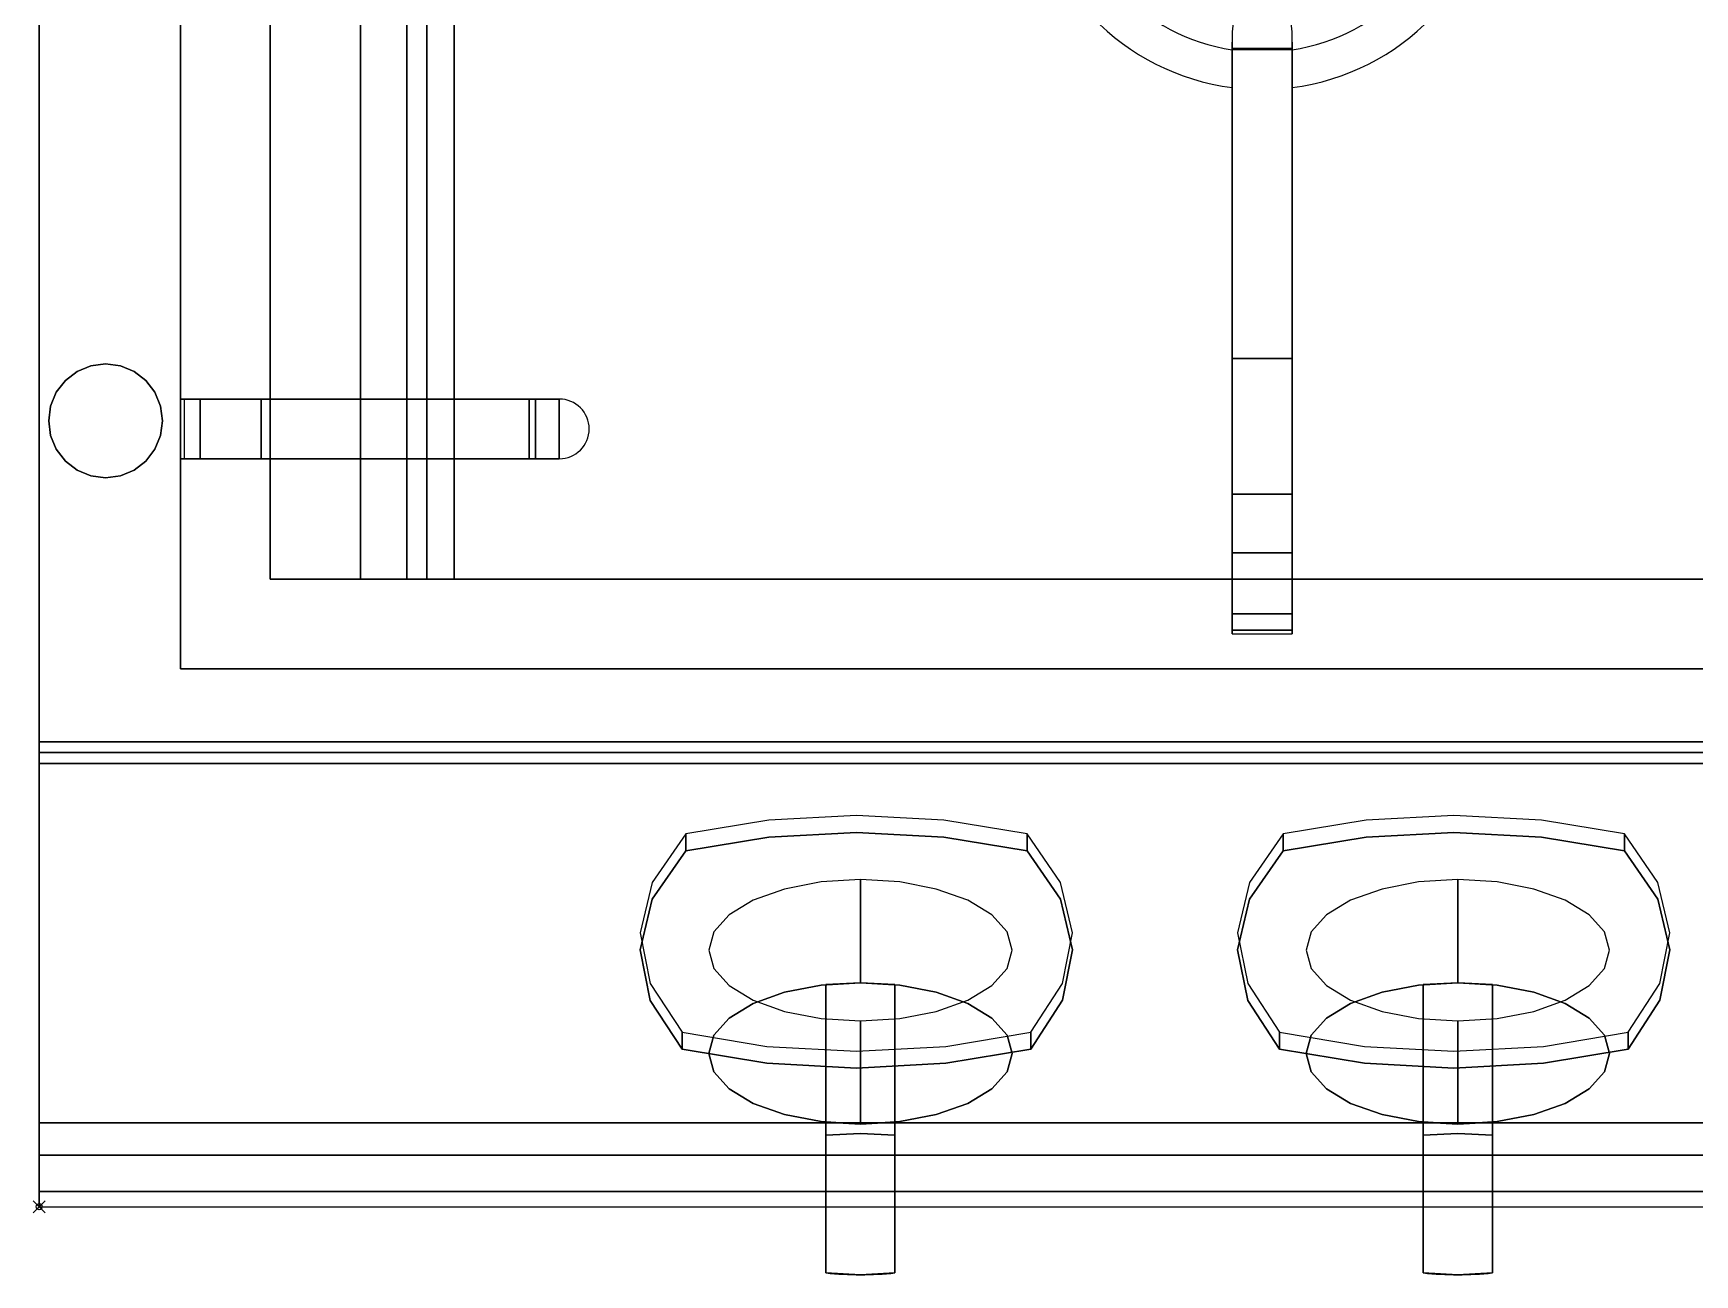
# Model space of a CAD drawing. Header units: millimetres. Extents: x -1 to 1223, y -741 to 23.
# Drawn here: x -1 to 277.1, y -741.4 to -533.6 of the extents above; entities that cross this region are included whole.
import ezdxf

# ---------------------------------------------------------------- set-up
doc = ezdxf.new("R2010")
doc.units = ezdxf.units.MM
doc.header["$PDMODE"] = 35
for name, color, linetype in [('PQ_200_2D', 1, 'Continuous'), ('PQ_200_3D', 1, 'Continuous'), ('PQ_204_2D', 7, 'Continuous'), ('PQ_204_3D', 7, 'Continuous'), ('PQ_BLUE_3D', 5, 'Continuous'), ('PQ_CHROMIUM_3D', 7, 'Continuous'), ('PQ_INS_3D', 3, 'Continuous')]:
    doc.layers.add(name, color=color, linetype=linetype)

msp = doc.modelspace()

# ---------------------------------------------------------------- linework, layer by layer
at = {"layer": 'PQ_200_2D'}
msp.add_lwpolyline([(0, 0), (0, -730), (1200, -730), (1200, 0)], close=True, dxfattribs=at)
at = {"layer": 'PQ_200_3D'}
for points, invisible_edges in [([(0, -653.99, 812.4), (0, -727.47, 885.88), (0, -721.37, 900.61), (0, 0, 900.61)], 10), ([(0, 0, 900.61), (0, 0, 724.42), (0, -103.19, 724.42), (0, -653.99, 812.4)], 12), ([(0, -652.32, 662.24), (0, -653.99, 812.4), (0, -103.19, 724.42), (0, -652.22, 661.47)], 7), ([(0, -103.19, 649.81), (0, -652.22, 649.81), (0, -652.22, 661.47), (0, -103.19, 724.42)], 4), ([(0, -652.22, 661.47), (1200, -652.22, 661.47), (1200, -652.32, 662.24), (0, -652.32, 662.24)], 4), ([(0, -652.59, 662.96), (0, -653.99, 812.4), (0, -652.32, 662.24)], 3), ([(0, -652.32, 662.24), (1200, -652.32, 662.24), (1200, -652.59, 662.96), (0, -652.59, 662.96)], 5), ([(0, -653.04, 663.59), (0, -653.99, 812.4), (0, -652.59, 662.96)], 3), ([(0, -652.59, 662.96), (1200, -652.59, 662.96), (1200, -653.04, 663.59), (0, -653.04, 663.59)], 5), ([(0, -653.62, 664.1), (0, -653.99, 812.4), (0, -653.04, 663.59)], 3), ([(1200, -653.62, 664.1), (0, -653.62, 664.1), (0, -653.04, 663.59), (1200, -653.04, 663.59)], 5), ([(0, -653.62, 664.1), (0, -654.31, 664.45), (0, -653.99, 812.4)], 14), ([(0, -653.62, 664.1), (1200, -653.62, 664.1), (1200, -654.31, 664.45), (0, -654.31, 664.45)], 5), ([(0, -653.99, 812.4), (0, -654.31, 664.45), (0, -655.06, 664.63), (0, -715.96, 694.58)], 5), ([(0, -654.31, 664.45), (1200, -654.31, 664.45), (1200, -655.06, 664.63), (0, -655.06, 664.63)], 5), ([(0, -715.96, 694.58), (0, -655.06, 664.63), (0, -655.84, 664.61), (0, -715.96, 656.16)], 1), ([(0, -655.06, 664.63), (1200, -655.06, 664.63), (1200, -655.84, 664.61), (0, -655.84, 664.61)], 1), ([(0, -723.6, 900.32), (0, -721.37, 900.61), (0, -727.47, 885.88), (0, -728.84, 887.67)], 10), ([(1200, -721.37, 900.61), (0, -721.37, 900.61), (0, -723.6, 900.32), (1200, -723.6, 900.32)], 4), ([(0, -725.69, 899.46), (0, -723.6, 900.32), (0, -728.84, 887.67), (0, -729.71, 889.75)], 10), ([(1200, -723.6, 900.32), (0, -723.6, 900.32), (0, -725.69, 899.46), (1200, -725.69, 899.46)], 5), ([(0, -727.47, 898.08), (0, -725.69, 899.46), (0, -729.71, 889.75), (0, -730, 891.98)], 10), ([(1200, -725.69, 899.46), (0, -725.69, 899.46), (0, -727.47, 898.08), (1200, -727.47, 898.08)], 5), ([(0, -730, 891.98), (0, -729.71, 894.22), (0, -728.84, 896.3), (0, -727.47, 898.08)], 8), ([(1200, -727.47, 898.08), (0, -727.47, 898.08), (0, -728.84, 896.3), (1200, -728.84, 896.3)], 5), ([(1200, -728.84, 887.67), (0, -728.84, 887.67), (0, -727.47, 885.88), (1200, -727.47, 885.88)], 1), ([(1200, -728.84, 896.3), (0, -728.84, 896.3), (0, -729.71, 894.22), (1200, -729.71, 894.22)], 5), ([(1200, -729.71, 889.75), (0, -729.71, 889.75), (0, -728.84, 887.67), (1200, -728.84, 887.67)], 5), ([(1200, -729.71, 894.22), (0, -729.71, 894.22), (0, -730, 891.98), (1200, -730, 891.98)], 5), ([(1200, -730, 891.98), (0, -730, 891.98), (0, -729.71, 889.75), (1200, -729.71, 889.75)], 5)]:
    msp.add_3dface(points, dxfattribs=dict(at, invisible_edges=invisible_edges))
for points in [[(1200, -721.37, 900.61), (1200, 0, 900.61), (0, 0, 900.61), (0, -721.37, 900.61)], [(0, -103.19, 649.81), (1200, -103.19, 649.81), (1200, -652.22, 649.81), (0, -652.22, 649.81)], [(1200, -652.22, 649.81), (1200, -652.22, 661.47), (0, -652.22, 661.47), (0, -652.22, 649.81)], [(0, -653.99, 812.4), (1200, -653.99, 812.4), (1200, -727.47, 885.88), (0, -727.47, 885.88)], [(1200, -715.96, 694.58), (1200, -653.99, 812.4), (0, -653.99, 812.4), (0, -715.96, 694.58)], [(1200, -655.84, 664.61), (1200, -715.96, 656.16), (0, -715.96, 656.16), (0, -655.84, 664.61)], [(0, -715.96, 656.16), (1200, -715.96, 656.16), (1200, -715.96, 694.58), (0, -715.96, 694.58)]]:
    msp.add_3dface(points, dxfattribs=at)
at = {"layer": 'PQ_204_2D'}
for p, q in [((38.64, -507.35), (38.64, -594.85)), ((69.44, -594.85), (69.44, -507.35)), ((69.44, -625), (69.44, -604.85)), ((0, -715.96), (1200, -715.96))]:
    msp.add_line(p, q, dxfattribs=at)
msp.add_lwpolyline([(23.64, -365.64), (23.64, -640), (385.77, -640), (385.77, -365.64)], close=True, dxfattribs=at)
msp.add_lwpolyline([(209.7, -634.12), (209.7, -533.4, 1), (199.7, -533.4), (199.7, -634.12)], format="xyb", close=True, dxfattribs=at)
for points in [[(23.64, -604.85), (87.05, -604.85, 1), (87.05, -594.85), (23.64, -594.85)], [(131.67, -730), (131.67, -741.07, 0.053728), (143.24, -741.07), (143.24, -730)], [(231.67, -730), (231.67, -741.07, 0.053728), (243.24, -741.07), (243.24, -730)]]:
    msp.add_lwpolyline(points, format="xyb", dxfattribs=at)
for points in [[(38.64, -604.85), (38.64, -625), (199.7, -625)], [(209.7, -625), (370.77, -625), (370.77, -604.85)]]:
    msp.add_lwpolyline(points, dxfattribs=at)
for radius, start, end in [(39.38, 185.3598, 262.7046), (33.13, 186.375, 261.3184), (39.38, 277.2954, 354.6402), (33.13, 278.6816, 353.625)]:
    msp.add_arc((204.7, -503.67), radius, start, end, dxfattribs=at)
at = {"layer": 'PQ_204_3D'}
for points, invisible_edges in [([(38.64, -625, 905.64), (38.64, -380.64, 905.64), (23.64, -365.64, 905.64), (23.64, -640, 905.64)], 10), ([(53.79, -380.64, 905.64), (53.79, -625, 905.64), (57.77, -625, 905.03), (57.77, -380.64, 905.03)], 4), ([(61.51, -625, 903.57), (61.51, -380.64, 903.57), (57.77, -380.64, 905.03), (57.77, -625, 905.03)], 4), ([(62.33, -625, 903.26), (62.33, -380.64, 903.26), (61.51, -380.64, 903.57), (61.51, -625, 903.57)], 1), ([(62.33, -380.64, 903.26), (62.33, -625, 903.26), (63.2, -625, 903.15), (63.2, -380.64, 903.15)], 5), ([(64.07, -625, 903.26), (64.07, -380.64, 903.26), (63.2, -380.64, 903.15), (63.2, -625, 903.15)], 5), ([(64.89, -625, 903.57), (64.89, -380.64, 903.57), (64.07, -380.64, 903.26), (64.07, -625, 903.26)], 4), ([(64.89, -380.64, 903.57), (64.89, -625, 903.57), (66.34, -625, 904.14), (66.34, -380.64, 904.14)], 4), ([(66.34, -380.64, 904.14), (66.34, -625, 904.14), (67.88, -625, 904.39), (67.88, -380.64, 904.39)], 5), ([(67.88, -380.64, 904.39), (67.88, -625, 904.39), (69.44, -625, 904.32), (69.44, -380.64, 904.32)], 1), ([(199.7, -535.89, 931.91), (199.7, -536.18, 931.83), (199.7, -535.21, 933.39), (199.7, -535.15, 933.1)], 10), ([(199.7, -535.63, 932.06), (199.7, -535.89, 931.91), (199.7, -535.15, 933.1), (199.7, -535.16, 932.8)], 10), ([(199.7, -535.15, 933.1), (199.7, -535.21, 933.39), (209.7, -535.21, 933.39), (209.7, -535.15, 933.1)], 10), ([(209.7, -535.15, 933.1), (209.7, -535.16, 932.8), (199.7, -535.16, 932.8), (199.7, -535.15, 933.1)], 10), ([(199.7, -535.41, 932.26), (199.7, -535.63, 932.06), (199.7, -535.16, 932.8), (199.7, -535.25, 932.52)], 2), ([(209.7, -535.16, 932.8), (209.7, -535.25, 932.52), (199.7, -535.25, 932.52), (199.7, -535.16, 932.8)], 10), ([(199.7, -535.33, 933.66), (199.7, -535.21, 933.39), (199.7, -536.18, 931.83), (199.7, -535.53, 933.89)], 6), ([(209.7, -535.33, 933.66), (209.7, -535.21, 933.39), (199.7, -535.21, 933.39), (199.7, -535.33, 933.66)], 10), ([(209.7, -535.25, 932.52), (209.7, -535.41, 932.26), (199.7, -535.41, 932.26), (199.7, -535.25, 932.52)], 10), ([(209.7, -535.53, 933.89), (209.7, -535.33, 933.66), (199.7, -535.33, 933.66), (199.7, -535.53, 933.89)], 10), ([(209.7, -535.41, 932.26), (209.7, -535.63, 932.06), (199.7, -535.63, 932.06), (199.7, -535.41, 932.26)], 10), ([(199.7, -536.18, 931.83), (199.7, -536.05, 934.18), (199.7, -535.77, 934.07), (199.7, -535.53, 933.89)], 9), ([(209.7, -535.77, 934.07), (209.7, -535.53, 933.89), (199.7, -535.53, 933.89), (199.7, -535.77, 934.07)], 10), ([(209.7, -535.63, 932.06), (209.7, -535.89, 931.91), (199.7, -535.89, 931.91), (199.7, -535.63, 932.06)], 10), ([(209.7, -536.05, 934.18), (209.7, -535.77, 934.07), (199.7, -535.77, 934.07), (199.7, -536.05, 934.18)], 10), ([(199.7, -536.18, 931.83), (199.7, -535.89, 931.91), (209.7, -535.89, 931.91), (209.7, -536.18, 931.83)], 2), ([(199.7, -536.18, 931.83), (199.7, -588.09, 921.52), (199.7, -536.34, 934.21), (199.7, -536.05, 934.18)], 10), ([(209.7, -536.34, 934.21), (209.7, -536.05, 934.18), (199.7, -536.05, 934.18), (199.7, -536.34, 934.21)], 2), ([(199.7, -588.09, 921.52), (199.7, -595.12, 919.88), (199.7, -620.59, 934.21), (199.7, -536.34, 934.21)], 10), ([(209.7, -535.63, 932.06), (209.7, -535.16, 932.8), (209.7, -535.15, 933.1), (209.7, -535.89, 931.91)], 5), ([(209.7, -535.89, 931.91), (209.7, -535.15, 933.1), (209.7, -535.21, 933.39)], 13), ([(209.7, -535.41, 932.26), (209.7, -535.25, 932.52), (209.7, -535.16, 932.8), (209.7, -535.63, 932.06)], 4), ([(209.7, -535.21, 933.39), (209.7, -535.33, 933.66), (209.7, -536.18, 931.83), (209.7, -535.89, 931.91)], 10), ([(209.7, -535.53, 933.89), (209.7, -535.77, 934.07), (209.7, -536.18, 931.83), (209.7, -535.33, 933.66)], 6), ([(209.7, -536.18, 931.83), (209.7, -535.77, 934.07), (209.7, -536.05, 934.18), (209.7, -536.34, 934.21)], 9), ([(209.7, -588.09, 921.52), (209.7, -536.18, 931.83), (209.7, -536.34, 934.21), (209.7, -620.59, 934.21)], 10), ([(8.65, -589.29, 626), (15.87, -590.24, 626), (17.85, -591.75, 626), (4.38, -591.75, 626)], 13), ([(8.65, -589.29, 626), (4.38, -591.75, 626), (6.35, -590.24, 626)], 1), ([(8.65, -589.29, 626), (6.35, -590.24, 626), (6.35, -590.24, 649.81), (8.65, -589.29, 649.81)], 10), ([(8.65, -589.29, 626), (11.11, -588.96, 626), (13.58, -589.29, 626), (15.87, -590.24, 626)], 8), ([(11.11, -588.96, 626), (8.65, -589.29, 626), (8.65, -589.29, 649.81), (11.11, -588.96, 649.81)], 2), ([(11.11, -588.96, 649.81), (13.58, -589.29, 649.81), (13.58, -589.29, 626), (11.11, -588.96, 626)], 2), ([(15.87, -590.24, 626), (13.58, -589.29, 626), (13.58, -589.29, 649.81), (15.87, -590.24, 649.81)], 10), ([(199.7, -595.12, 919.88), (199.7, -588.09, 921.52), (209.7, -588.09, 921.52), (209.7, -595.12, 919.88)], 8), ([(209.7, -620.59, 934.21), (209.7, -595.12, 919.88), (209.7, -588.09, 921.52)], 13), ([(4.38, -591.75, 626), (17.85, -591.75, 626), (4.38, -605.22, 626), (2.86, -593.72, 626)], 7), ([(4.38, -591.75, 626), (2.86, -593.72, 626), (2.86, -593.72, 649.81), (4.38, -591.75, 649.81)], 10), ([(6.35, -590.24, 626), (4.38, -591.75, 626), (4.38, -591.75, 649.81), (6.35, -590.24, 649.81)], 10), ([(17.85, -591.75, 626), (19.36, -603.25, 626), (17.85, -605.22, 626), (4.38, -605.22, 626)], 13), ([(17.85, -591.75, 626), (15.87, -590.24, 626), (15.87, -590.24, 649.81), (17.85, -591.75, 649.81)], 10), ([(17.85, -591.75, 626), (19.36, -593.72, 626), (20.31, -596.02, 626), (19.36, -603.25, 626)], 12), ([(19.36, -593.72, 626), (17.85, -591.75, 626), (17.85, -591.75, 649.81), (19.36, -593.72, 649.81)], 10), ([(1.59, -598.49, 626), (1.91, -596.02, 626), (2.86, -593.72, 626), (1.91, -600.95, 626)], 4), ([(4.38, -605.22, 626), (2.86, -603.25, 626), (1.91, -600.95, 626), (2.86, -593.72, 626)], 12), ([(2.86, -593.72, 626), (1.91, -596.02, 626), (1.91, -596.02, 649.81), (2.86, -593.72, 649.81)], 10), ([(20.31, -596.02, 626), (19.36, -593.72, 626), (19.36, -593.72, 649.81), (20.31, -596.02, 649.81)], 10), ([(53.79, -594.85, 905.64), (23.64, -594.85, 913.7), (24.55, -594.85, 921.73), (37.17, -594.85, 934.21)], 13), ([(24.26, -594.85, 905.64), (23.64, -594.85, 913.7), (53.79, -594.85, 905.64)], 2), ([(24.26, -604.85, 905.64), (23.64, -604.85, 913.7), (23.64, -594.85, 913.7), (24.26, -594.85, 905.64)], 2), ([(24.55, -594.85, 921.73), (23.64, -594.85, 913.7), (23.64, -604.85, 913.7), (24.55, -604.85, 921.73)], 10), ([(26.95, -594.85, 929.45), (37.17, -594.85, 934.21), (24.55, -594.85, 921.73)], 2), ([(24.55, -604.85, 921.73), (26.95, -604.85, 929.45), (26.95, -594.85, 929.45), (24.55, -594.85, 921.73)], 8), ([(67.3, -594.85, 913.52), (53.79, -594.85, 905.64), (37.17, -594.85, 934.21), (83.06, -594.85, 934.21)], 10), ([(67.3, -604.85, 913.52), (53.79, -604.85, 905.64), (53.79, -594.85, 905.64), (67.3, -594.85, 913.52)], 8), ([(83.06, -594.85, 934.21), (84.3, -594.85, 921.18), (82.02, -594.85, 918.8), (67.3, -594.85, 913.52)], 9), ([(67.3, -594.85, 913.52), (82.02, -594.85, 918.8), (82.02, -604.85, 918.8), (67.3, -604.85, 913.52)], 8), ([(82.02, -594.85, 918.8), (84.3, -594.85, 921.18), (84.3, -604.85, 921.18), (82.02, -604.85, 918.8)], 2), ([(87.05, -594.85, 930.5), (83.06, -594.85, 934.21), (84.05, -594.85, 934.09), (84.97, -594.85, 933.72)], 9), ([(86.89, -594.85, 927.2), (85.95, -594.85, 924.04), (83.06, -594.85, 934.21), (87.05, -594.85, 930.5)], 6), ([(83.06, -594.85, 934.21), (85.95, -594.85, 924.04), (84.3, -594.85, 921.18)], 13), ([(83.06, -604.85, 934.21), (84.05, -604.85, 934.09), (84.05, -594.85, 934.09), (83.06, -594.85, 934.21)], 2), ([(84.05, -604.85, 934.09), (84.97, -604.85, 933.72), (84.97, -594.85, 933.72), (84.05, -594.85, 934.09)], 10), ([(85.95, -604.85, 924.04), (84.3, -604.85, 921.18), (84.3, -594.85, 921.18), (85.95, -594.85, 924.04)], 10), ([(85.78, -594.85, 933.14), (87.05, -594.85, 930.5), (84.97, -594.85, 933.72)], 3), ([(85.78, -594.85, 933.14), (84.97, -594.85, 933.72), (84.97, -604.85, 933.72), (85.78, -604.85, 933.14)], 10), ([(86.42, -594.85, 932.37), (86.85, -594.85, 931.47), (87.05, -594.85, 930.5), (85.78, -594.85, 933.14)], 4), ([(85.78, -604.85, 933.14), (86.42, -604.85, 932.37), (86.42, -594.85, 932.37), (85.78, -594.85, 933.14)], 10), ([(85.95, -594.85, 924.04), (86.89, -594.85, 927.2), (86.89, -604.85, 927.2), (85.95, -604.85, 924.04)], 10), ([(86.42, -604.85, 932.37), (86.85, -604.85, 931.47), (86.85, -594.85, 931.47), (86.42, -594.85, 932.37)], 10), ([(87.05, -594.85, 930.5), (86.85, -594.85, 931.47), (86.85, -604.85, 931.47), (87.05, -604.85, 930.5)], 2), ([(87.05, -604.85, 930.5), (86.89, -604.85, 927.2), (86.89, -594.85, 927.2), (87.05, -594.85, 930.5)], 2), ([(199.7, -601.5, 916.53), (199.7, -620.59, 934.21), (199.7, -595.12, 919.88)], 3), ([(199.7, -601.5, 916.53), (199.7, -595.12, 919.88), (209.7, -595.12, 919.88), (209.7, -601.5, 916.53)], 10), ([(209.7, -620.59, 934.21), (209.7, -601.5, 916.53), (209.7, -595.12, 919.88)], 13), ([(1.59, -598.49, 649.81), (1.91, -596.02, 649.81), (1.91, -596.02, 626), (1.59, -598.49, 626)], 10), ([(20.64, -598.49, 626), (20.31, -600.95, 626), (19.36, -603.25, 626), (20.31, -596.02, 626)], 4), ([(20.64, -598.49, 626), (20.31, -596.02, 626), (20.31, -596.02, 649.81), (20.64, -598.49, 649.81)], 10), ([(1.59, -598.49, 626), (1.91, -600.95, 626), (1.91, -600.95, 649.81), (1.59, -598.49, 649.81)], 10), ([(20.64, -598.49, 649.81), (20.31, -600.95, 649.81), (20.31, -600.95, 626), (20.64, -598.49, 626)], 10), ([(1.91, -600.95, 626), (2.86, -603.25, 626), (2.86, -603.25, 649.81), (1.91, -600.95, 649.81)], 10), ([(2.86, -603.25, 626), (4.38, -605.22, 626), (4.38, -605.22, 649.81), (2.86, -603.25, 649.81)], 10), ([(17.85, -605.22, 626), (19.36, -603.25, 626), (19.36, -603.25, 649.81), (17.85, -605.22, 649.81)], 10), ([(19.36, -603.25, 626), (20.31, -600.95, 626), (20.31, -600.95, 649.81), (19.36, -603.25, 649.81)], 10), ([(199.7, -601.5, 916.53), (199.7, -606.84, 911.68), (199.7, -620.59, 934.21)], 14), ([(209.7, -601.5, 916.53), (209.7, -606.84, 911.68), (199.7, -606.84, 911.68), (199.7, -601.5, 916.53)], 10), ([(209.7, -606.84, 911.68), (209.7, -601.5, 916.53), (209.7, -620.59, 934.21)], 14), ([(17.85, -605.22, 626), (15.87, -606.74, 626), (13.58, -607.69, 626), (4.38, -605.22, 626)], 12), ([(6.35, -606.74, 626), (4.38, -605.22, 626), (13.58, -607.69, 626), (8.65, -607.69, 626)], 6), ([(4.38, -605.22, 626), (6.35, -606.74, 626), (6.35, -606.74, 649.81), (4.38, -605.22, 649.81)], 10), ([(15.87, -606.74, 626), (17.85, -605.22, 626), (17.85, -605.22, 649.81), (15.87, -606.74, 649.81)], 10), ([(53.79, -604.85, 905.64), (24.55, -604.85, 921.73), (23.64, -604.85, 913.7), (24.26, -604.85, 905.64)], 1), ([(37.17, -604.85, 934.21), (26.95, -604.85, 929.45), (24.55, -604.85, 921.73), (53.79, -604.85, 905.64)], 12), ([(37.17, -604.85, 934.21), (53.79, -604.85, 905.64), (67.3, -604.85, 913.52), (83.06, -604.85, 934.21)], 5), ([(82.02, -604.85, 918.8), (84.3, -604.85, 921.18), (83.06, -604.85, 934.21), (67.3, -604.85, 913.52)], 6), ([(87.05, -604.85, 930.5), (84.05, -604.85, 934.09), (83.06, -604.85, 934.21), (86.89, -604.85, 927.2)], 5), ([(85.95, -604.85, 924.04), (86.89, -604.85, 927.2), (83.06, -604.85, 934.21), (84.3, -604.85, 921.18)], 6), ([(87.05, -604.85, 930.5), (85.78, -604.85, 933.14), (84.97, -604.85, 933.72), (84.05, -604.85, 934.09)], 9), ([(87.05, -604.85, 930.5), (86.85, -604.85, 931.47), (86.42, -604.85, 932.37), (85.78, -604.85, 933.14)], 8), ([(6.35, -606.74, 626), (8.65, -607.69, 626), (8.65, -607.69, 649.81), (6.35, -606.74, 649.81)], 10), ([(11.11, -608.01, 626), (8.65, -607.69, 626), (13.58, -607.69, 626)], 2), ([(11.11, -608.01, 649.81), (8.65, -607.69, 649.81), (8.65, -607.69, 626), (11.11, -608.01, 626)], 2), ([(11.11, -608.01, 626), (13.58, -607.69, 626), (13.58, -607.69, 649.81), (11.11, -608.01, 649.81)], 2), ([(13.58, -607.69, 626), (15.87, -606.74, 626), (15.87, -606.74, 649.81), (13.58, -607.69, 649.81)], 10), ([(199.7, -633.21, 921.73), (199.7, -630.81, 929.45), (199.7, -620.59, 934.21), (199.7, -606.84, 911.68)], 12), ([(199.7, -634.12, 913.7), (199.7, -633.21, 921.73), (199.7, -606.84, 911.68), (199.7, -610.78, 905.64)], 10), ([(199.7, -610.78, 905.64), (199.7, -606.84, 911.68), (209.7, -606.84, 911.68), (209.7, -610.78, 905.64)], 2), ([(209.7, -633.21, 921.73), (209.7, -634.12, 913.7), (209.7, -606.84, 911.68), (209.7, -620.59, 934.21)], 14), ([(209.7, -634.12, 913.7), (209.7, -633.5, 905.64), (209.7, -610.78, 905.64), (209.7, -606.84, 911.68)], 8), ([(199.7, -610.78, 905.64), (199.7, -633.5, 905.64), (199.7, -634.12, 913.7)], 12), ([(209.7, -633.21, 921.73), (209.7, -620.59, 934.21), (209.7, -630.81, 929.45)], 1), ([(370.77, -625, 905.64), (38.64, -625, 905.64), (23.64, -640, 905.64), (385.77, -640, 905.64)], 10), ([(61.51, -625, 903.57), (57.77, -625, 905.03), (53.79, -625, 905.64), (38.64, -625, 900.64)], 12), ([(38.64, -625, 900.64), (53.79, -625, 905.64), (38.64, -625, 905.64)], 1), ([(62.33, -625, 903.26), (61.51, -625, 903.57), (38.64, -625, 900.64)], 14), ([(63.2, -625, 903.15), (62.33, -625, 903.26), (38.64, -625, 900.64), (370.77, -625, 900.64)], 10), ([(64.07, -625, 903.26), (63.2, -625, 903.15), (346.21, -625, 903.15), (345.34, -625, 903.26)], 10), ([(370.77, -625, 900.64), (347.08, -625, 903.26), (346.21, -625, 903.15), (63.2, -625, 903.15)], 13), ([(69.44, -625, 904.32), (64.89, -625, 903.57), (64.07, -625, 903.26), (345.34, -625, 903.26)], 13), ([(64.89, -625, 903.57), (69.44, -625, 904.32), (67.88, -625, 904.39), (66.34, -625, 904.14)], 1), ([(339.97, -625, 904.32), (69.44, -625, 904.32), (345.34, -625, 903.26), (344.51, -625, 903.57)], 10), ([(209.7, -633.21, 921.73), (209.7, -630.81, 929.45), (199.7, -630.81, 929.45), (199.7, -633.21, 921.73)], 8), ([(199.7, -633.21, 921.73), (199.7, -634.12, 913.7), (209.7, -634.12, 913.7), (209.7, -633.21, 921.73)], 10), ([(209.7, -633.5, 905.64), (209.7, -634.12, 913.7), (199.7, -634.12, 913.7), (199.7, -633.5, 905.64)], 2)]:
    msp.add_3dface(points, dxfattribs=dict(at, invisible_edges=invisible_edges))
for points in [[(23.64, -640, 905.64), (23.64, -365.64, 905.64), (23.64, -365.64, 900.64), (23.64, -640, 900.64)], [(53.79, -625, 905.64), (53.79, -380.64, 905.64), (38.64, -380.64, 905.64), (38.64, -625, 905.64)], [(38.64, -380.64, 905.64), (38.64, -380.64, 900.64), (38.64, -625, 900.64), (38.64, -625, 905.64)], [(38.64, -380.64, 905.64), (38.64, -625, 905.64), (38.64, -625, 900.64), (38.64, -380.64, 900.64)], [(339.97, -625, 904.32), (339.97, -380.64, 904.32), (69.44, -380.64, 904.32), (69.44, -625, 904.32)], [(209.7, -588.09, 921.52), (199.7, -588.09, 921.52), (199.7, -536.18, 931.83), (209.7, -536.18, 931.83)], [(199.7, -536.34, 934.21), (199.7, -620.59, 934.21), (209.7, -620.59, 934.21), (209.7, -536.34, 934.21)], [(37.17, -604.85, 934.21), (37.17, -594.85, 934.21), (26.95, -594.85, 929.45), (26.95, -604.85, 929.45)], [(83.06, -604.85, 934.21), (83.06, -594.85, 934.21), (37.17, -594.85, 934.21), (37.17, -604.85, 934.21)], [(209.7, -633.5, 905.64), (199.7, -633.5, 905.64), (199.7, -610.78, 905.64), (209.7, -610.78, 905.64)], [(199.7, -620.59, 934.21), (199.7, -630.81, 929.45), (209.7, -630.81, 929.45), (209.7, -620.59, 934.21)], [(38.64, -625, 905.64), (370.77, -625, 905.64), (370.77, -625, 900.64), (38.64, -625, 900.64)], [(385.77, -640, 905.64), (23.64, -640, 905.64), (23.64, -640, 900.64), (385.77, -640, 900.64)]]:
    msp.add_3dface(points, dxfattribs=at)
at = {"layer": 'PQ_BLUE_3D'}
for points, invisible_edges in [([(136.79, -664.56, 792.31), (122.13, -665.34, 790.84), (122.13, -668.15, 792.31)], 14), ([(136.79, -664.56, 792.31), (122.13, -668.15, 792.31), (136.79, -667.37, 793.78)], 13), ([(151.44, -665.34, 790.84), (136.79, -664.56, 792.31), (136.79, -667.37, 793.78)], 14), ([(236.79, -664.56, 792.31), (222.13, -665.34, 790.84), (222.13, -668.15, 792.31)], 14), ([(236.79, -664.56, 792.31), (222.13, -668.15, 792.31), (236.79, -667.37, 793.78)], 13), ([(251.44, -665.34, 790.84), (236.79, -664.56, 792.31), (236.79, -667.37, 793.78)], 14), ([(102.59, -678.53, 772.58), (170.94, -678.53, 772.57), (136.79, -667.37, 793.78)], 15), ([(136.79, -667.37, 793.78), (122.13, -668.15, 792.31), (102.59, -678.53, 772.58)], 14), ([(122.13, -665.34, 790.84), (108.21, -670.43, 787.98), (122.13, -668.15, 792.31)], 13), ([(108.21, -670.43, 787.98), (122.13, -665.34, 790.84), (108.21, -667.62, 786.5)], 1), ([(151.44, -668.15, 792.31), (151.44, -665.34, 790.84), (136.79, -667.37, 793.78)], 3), ([(151.44, -668.15, 792.31), (136.79, -667.37, 793.78), (170.94, -678.53, 772.57)], 14), ([(165.36, -667.62, 786.5), (151.44, -665.34, 790.84), (151.44, -668.15, 792.31)], 14), ([(202.59, -678.53, 772.58), (270.94, -678.53, 772.57), (236.79, -667.37, 793.78)], 15), ([(236.79, -667.37, 793.78), (222.13, -668.15, 792.31), (202.59, -678.53, 772.58)], 14), ([(222.13, -665.34, 790.84), (208.21, -670.43, 787.98), (222.13, -668.15, 792.31)], 13), ([(208.21, -670.43, 787.98), (222.13, -665.34, 790.84), (208.21, -667.62, 786.5)], 1), ([(251.44, -668.15, 792.31), (251.44, -665.34, 790.84), (236.79, -667.37, 793.78)], 3), ([(251.44, -668.15, 792.31), (236.79, -667.37, 793.78), (270.94, -678.53, 772.57)], 14), ([(265.36, -667.62, 786.5), (251.44, -665.34, 790.84), (251.44, -668.15, 792.31)], 14), ([(108.21, -667.62, 786.5), (102.59, -675.72, 771.1), (102.59, -678.53, 772.58), (108.21, -670.43, 787.98)], 2), ([(122.13, -668.15, 792.31), (108.21, -670.43, 787.98), (102.59, -678.53, 772.58)], 12), ([(165.36, -667.62, 786.5), (151.44, -668.15, 792.31), (165.36, -670.43, 787.98)], 1), ([(170.94, -678.53, 772.57), (165.36, -670.43, 787.98), (151.44, -668.15, 792.31)], 12), ([(165.36, -670.43, 787.98), (170.94, -675.72, 771.1), (165.36, -667.62, 786.5)], 1), ([(208.21, -667.62, 786.5), (202.59, -675.72, 771.1), (202.59, -678.53, 772.58), (208.21, -670.43, 787.98)], 2), ([(222.13, -668.15, 792.31), (208.21, -670.43, 787.98), (202.59, -678.53, 772.58)], 12), ([(265.36, -667.62, 786.5), (251.44, -668.15, 792.31), (265.36, -670.43, 787.98)], 1), ([(270.94, -678.53, 772.57), (265.36, -670.43, 787.98), (251.44, -668.15, 792.31)], 12), ([(265.36, -670.43, 787.98), (270.94, -675.72, 771.1), (265.36, -667.62, 786.5)], 1), ([(170.94, -675.72, 771.1), (165.36, -670.43, 787.98), (170.94, -678.53, 772.57)], 13), ([(270.94, -675.72, 771.1), (265.36, -670.43, 787.98), (270.94, -678.53, 772.57)], 13), ([(102.59, -678.53, 772.58), (102.59, -675.72, 771.1), (100.59, -686.99, 756.49)], 3), ([(102.59, -675.72, 771.1), (100.59, -684.18, 755.01), (100.59, -686.99, 756.49)], 14), ([(172.93, -684.18, 755.01), (170.94, -675.72, 771.1), (170.94, -678.53, 772.57)], 14), ([(202.59, -678.53, 772.58), (202.59, -675.72, 771.1), (200.59, -686.99, 756.49)], 3), ([(202.59, -675.72, 771.1), (200.59, -684.18, 755.01), (200.59, -686.99, 756.49)], 14), ([(272.93, -684.18, 755.01), (270.94, -675.72, 771.1), (270.94, -678.53, 772.57)], 14), ([(100.59, -686.99, 756.49), (172.93, -686.99, 756.49), (102.59, -678.53, 772.58)], 3), ([(172.93, -686.99, 756.49), (170.94, -678.53, 772.57), (102.59, -678.53, 772.58)], 14), ([(172.93, -684.18, 755.01), (170.94, -678.53, 772.57), (172.93, -686.99, 756.49)], 13), ([(200.59, -686.99, 756.49), (272.93, -686.99, 756.49), (202.59, -678.53, 772.58)], 3), ([(272.93, -686.99, 756.49), (270.94, -678.53, 772.57), (202.59, -678.53, 772.58)], 14), ([(272.93, -684.18, 755.01), (270.94, -678.53, 772.57), (272.93, -686.99, 756.49)], 13), ([(100.59, -684.18, 755.01), (102.28, -692.66, 738.9), (102.28, -695.47, 740.37)], 14), ([(100.59, -684.18, 755.01), (102.28, -695.47, 740.37), (100.59, -686.99, 756.49)], 13), ([(171.25, -692.65, 738.9), (172.93, -684.18, 755.01), (172.93, -686.99, 756.49)], 14), ([(200.59, -684.18, 755.01), (202.28, -692.66, 738.9), (202.28, -695.47, 740.37)], 14), ([(200.59, -684.18, 755.01), (202.28, -695.47, 740.37), (200.59, -686.99, 756.49)], 13), ([(271.25, -692.65, 738.9), (272.93, -684.18, 755.01), (272.93, -686.99, 756.49)], 14), ([(102.28, -695.47, 740.37), (172.93, -686.99, 756.49), (100.59, -686.99, 756.49)], 3), ([(102.28, -695.47, 740.37), (171.25, -695.46, 740.38), (172.93, -686.99, 756.49)], 13), ([(171.25, -695.46, 740.38), (171.25, -692.65, 738.9), (172.93, -686.99, 756.49)], 3), ([(202.28, -695.47, 740.37), (272.93, -686.99, 756.49), (200.59, -686.99, 756.49)], 3), ([(202.28, -695.47, 740.37), (271.25, -695.46, 740.38), (272.93, -686.99, 756.49)], 13), ([(271.25, -695.46, 740.38), (271.25, -692.65, 738.9), (272.93, -686.99, 756.49)], 3), ([(102.28, -692.66, 738.9), (107.6, -703.61, 724.89), (102.28, -695.47, 740.37)], 13), ([(107.6, -703.61, 724.89), (102.28, -692.66, 738.9), (107.6, -700.8, 723.41)], 1), ([(165.97, -700.8, 723.41), (171.25, -692.65, 738.9), (171.25, -695.46, 740.38), (165.97, -703.61, 724.89)], 2), ([(202.28, -692.66, 738.9), (207.6, -703.61, 724.89), (202.28, -695.47, 740.37)], 13), ([(207.6, -703.61, 724.89), (202.28, -692.66, 738.9), (207.6, -700.8, 723.41)], 1), ([(265.97, -700.8, 723.41), (271.25, -692.65, 738.9), (271.25, -695.46, 740.38), (265.97, -703.61, 724.89)], 2), ([(171.25, -695.46, 740.38), (102.28, -695.47, 740.37), (136.78, -706.79, 718.85)], 15), ([(121.8, -705.98, 720.38), (136.78, -706.79, 718.85), (102.28, -695.47, 740.37)], 14), ([(102.28, -695.47, 740.37), (107.6, -703.61, 724.89), (121.8, -705.98, 720.38)], 12), ([(151.77, -705.98, 720.38), (171.25, -695.46, 740.38), (136.78, -706.79, 718.85)], 3), ([(151.77, -705.98, 720.38), (165.97, -703.61, 724.89), (171.25, -695.46, 740.38)], 12), ([(271.25, -695.46, 740.38), (202.28, -695.47, 740.37), (236.78, -706.79, 718.85)], 15), ([(221.8, -705.98, 720.38), (236.78, -706.79, 718.85), (202.28, -695.47, 740.37)], 14), ([(202.28, -695.47, 740.37), (207.6, -703.61, 724.89), (221.8, -705.98, 720.38)], 12), ([(251.77, -705.98, 720.38), (271.25, -695.46, 740.38), (236.78, -706.79, 718.85)], 3), ([(251.77, -705.98, 720.38), (265.97, -703.61, 724.89), (271.25, -695.46, 740.38)], 12), ([(107.6, -700.8, 723.41), (121.8, -703.17, 718.9), (121.8, -705.98, 720.38), (107.6, -703.61, 724.89)], 2), ([(165.97, -703.61, 724.89), (151.77, -705.98, 720.38), (151.77, -703.17, 718.9), (165.97, -700.8, 723.41)], 2), ([(207.6, -700.8, 723.41), (221.8, -703.17, 718.9), (221.8, -705.98, 720.38), (207.6, -703.61, 724.89)], 2), ([(265.97, -703.61, 724.89), (251.77, -705.98, 720.38), (251.77, -703.17, 718.9), (265.97, -700.8, 723.41)], 2), ([(121.8, -705.98, 720.38), (121.8, -703.17, 718.9), (136.78, -706.79, 718.85)], 3), ([(121.8, -703.17, 718.9), (136.78, -703.98, 717.37), (136.78, -706.79, 718.85)], 14), ([(136.78, -703.98, 717.37), (151.77, -703.17, 718.9), (151.77, -705.98, 720.38)], 14), ([(221.8, -705.98, 720.38), (221.8, -703.17, 718.9), (236.78, -706.79, 718.85)], 3), ([(221.8, -703.17, 718.9), (236.78, -703.98, 717.37), (236.78, -706.79, 718.85)], 14), ([(236.78, -703.98, 717.37), (251.77, -703.17, 718.9), (251.77, -705.98, 720.38)], 14), ([(136.78, -703.98, 717.37), (151.77, -705.98, 720.38), (136.78, -706.79, 718.85)], 13), ([(236.78, -703.98, 717.37), (251.77, -705.98, 720.38), (236.78, -706.79, 718.85)], 13)]:
    msp.add_3dface(points, dxfattribs=dict(at, invisible_edges=invisible_edges))
at = {"layer": 'PQ_CHROMIUM_3D'}
for points, invisible_edges in [([(124.76, -676.84, 775.78), (124.76, -694.1, 784.86), (130.88, -675.66, 778.03)], 3), ([(130.88, -675.66, 778.03), (124.76, -694.1, 784.86), (130.88, -692.92, 787.11)], 13), ([(137.46, -675.26, 778.79), (130.88, -675.66, 778.03), (130.88, -692.92, 787.11), (137.46, -692.52, 787.87)], 2), ([(137.46, -692.52, 787.87), (144.03, -692.92, 787.11), (144.03, -675.66, 778.03), (137.46, -675.26, 778.79)], 2), ([(144.03, -692.92, 787.11), (150.16, -676.84, 775.78), (144.03, -675.66, 778.03)], 13), ([(224.76, -676.84, 775.78), (224.76, -694.1, 784.86), (230.88, -675.66, 778.03)], 3), ([(230.88, -675.66, 778.03), (224.76, -694.1, 784.86), (230.88, -692.92, 787.11)], 13), ([(237.46, -675.26, 778.79), (230.88, -675.66, 778.03), (230.88, -692.92, 787.11), (237.46, -692.52, 787.87)], 2), ([(237.46, -692.52, 787.87), (244.03, -692.92, 787.11), (244.03, -675.66, 778.03), (237.46, -675.26, 778.79)], 2), ([(244.03, -692.92, 787.11), (250.16, -676.84, 775.78), (244.03, -675.66, 778.03)], 13), ([(124.76, -676.84, 775.78), (119.5, -678.72, 772.21), (119.5, -695.98, 781.29)], 14), ([(119.5, -695.98, 781.29), (124.76, -694.1, 784.86), (124.76, -676.84, 775.78)], 14), ([(150.16, -694.1, 784.86), (150.16, -676.84, 775.78), (144.03, -692.92, 787.11)], 3), ([(150.16, -694.1, 784.86), (155.42, -678.72, 772.21), (150.16, -676.84, 775.78)], 13), ([(224.76, -676.84, 775.78), (219.5, -678.72, 772.21), (219.5, -695.98, 781.29)], 14), ([(219.5, -695.98, 781.29), (224.76, -694.1, 784.86), (224.76, -676.84, 775.78)], 14), ([(250.16, -694.1, 784.86), (250.16, -676.84, 775.78), (244.03, -692.92, 787.11)], 3), ([(250.16, -694.1, 784.86), (255.42, -678.72, 772.21), (250.16, -676.84, 775.78)], 13), ([(112.92, -701.28, 771.21), (115.46, -681.17, 767.55), (112.92, -684.02, 762.13)], 13), ([(112.92, -701.28, 771.21), (115.46, -698.43, 776.63), (115.46, -681.17, 767.55)], 14), ([(119.5, -678.72, 772.21), (115.46, -681.17, 767.55), (115.46, -698.43, 776.63), (119.5, -695.98, 781.29)], 10), ([(150.16, -694.1, 784.86), (155.42, -695.98, 781.29), (155.42, -678.72, 772.21)], 14), ([(159.45, -681.17, 767.55), (155.42, -678.72, 772.21), (155.42, -695.98, 781.29), (159.45, -698.43, 776.63)], 10), ([(159.45, -681.17, 767.55), (159.45, -698.43, 776.63), (161.99, -684.02, 762.13)], 3), ([(212.92, -701.28, 771.21), (215.46, -681.17, 767.55), (212.92, -684.02, 762.13)], 13), ([(212.92, -701.28, 771.21), (215.46, -698.43, 776.63), (215.46, -681.17, 767.55)], 14), ([(219.5, -678.72, 772.21), (215.46, -681.17, 767.55), (215.46, -698.43, 776.63), (219.5, -695.98, 781.29)], 10), ([(250.16, -694.1, 784.86), (255.42, -695.98, 781.29), (255.42, -678.72, 772.21)], 14), ([(259.45, -681.17, 767.55), (255.42, -678.72, 772.21), (255.42, -695.98, 781.29), (259.45, -698.43, 776.63)], 10), ([(259.45, -681.17, 767.55), (259.45, -698.43, 776.63), (261.99, -684.02, 762.13)], 3), ([(112.06, -704.34, 765.39), (112.92, -701.28, 771.21), (112.92, -684.02, 762.13)], 14), ([(112.92, -684.02, 762.13), (112.06, -687.08, 756.31), (112.06, -704.34, 765.39)], 14), ([(159.45, -698.43, 776.63), (161.99, -701.28, 771.21), (161.99, -684.02, 762.13)], 14), ([(161.99, -684.02, 762.13), (161.99, -701.28, 771.21), (162.86, -687.08, 756.31)], 3), ([(212.06, -704.34, 765.39), (212.92, -701.28, 771.21), (212.92, -684.02, 762.13)], 14), ([(212.92, -684.02, 762.13), (212.06, -687.08, 756.31), (212.06, -704.34, 765.39)], 14), ([(259.45, -698.43, 776.63), (261.99, -701.28, 771.21), (261.99, -684.02, 762.13)], 14), ([(261.99, -684.02, 762.13), (261.99, -701.28, 771.21), (262.86, -687.08, 756.31)], 3), ([(112.06, -687.08, 756.31), (112.92, -690.14, 750.5), (112.92, -707.4, 759.57), (112.06, -704.34, 765.39)], 10), ([(162.86, -704.34, 765.39), (161.99, -707.4, 759.57), (161.99, -690.14, 750.5), (162.86, -687.08, 756.31)], 10), ([(162.86, -687.08, 756.31), (161.99, -701.28, 771.21), (162.86, -704.34, 765.39)], 13), ([(212.06, -687.08, 756.31), (212.92, -690.14, 750.5), (212.92, -707.4, 759.57), (212.06, -704.34, 765.39)], 10), ([(262.86, -704.34, 765.39), (261.99, -707.4, 759.57), (261.99, -690.14, 750.5), (262.86, -687.08, 756.31)], 10), ([(262.86, -687.08, 756.31), (261.99, -701.28, 771.21), (262.86, -704.34, 765.39)], 13), ([(112.92, -690.14, 750.5), (115.46, -692.99, 745.07), (115.46, -710.25, 754.15), (112.92, -707.4, 759.57)], 10), ([(159.45, -692.99, 745.07), (161.99, -690.14, 750.5), (161.99, -707.4, 759.57), (159.45, -710.25, 754.15)], 10), ([(212.92, -690.14, 750.5), (215.46, -692.99, 745.07), (215.46, -710.25, 754.15), (212.92, -707.4, 759.57)], 10), ([(259.45, -692.99, 745.07), (261.99, -690.14, 750.5), (261.99, -707.4, 759.57), (259.45, -710.25, 754.15)], 10), ([(115.46, -698.43, 776.63), (112.06, -704.34, 765.39), (130.88, -692.92, 787.11)], 15), ([(130.88, -692.92, 787.11), (112.06, -704.34, 765.39), (112.92, -707.4, 759.57)], 13), ([(137.46, -716.17, 742.91), (130.88, -692.92, 787.11), (112.92, -707.4, 759.57)], 15), ([(130.88, -692.92, 787.11), (119.5, -695.98, 781.29), (115.46, -698.43, 776.63)], 13), ([(119.5, -712.7, 749.5), (115.46, -710.25, 754.15), (115.46, -692.99, 745.07), (119.5, -695.44, 740.42)], 10), ([(130.88, -692.92, 787.11), (124.76, -694.1, 784.86), (119.5, -695.98, 781.29)], 12), ([(144.03, -692.92, 787.11), (137.46, -692.52, 787.87), (130.88, -692.92, 787.11)], 12), ([(150.16, -714.58, 745.92), (161.99, -701.28, 771.21), (130.88, -692.92, 787.11)], 15), ([(150.16, -694.1, 784.86), (130.88, -692.92, 787.11), (161.99, -701.28, 771.21)], 15), ([(130.88, -692.92, 787.11), (150.16, -694.1, 784.86), (144.03, -692.92, 787.11)], 13), ([(130.88, -692.92, 787.11), (137.46, -716.17, 742.91), (150.16, -714.58, 745.92)], 15), ([(137.46, -692.52, 787.87), (131.67, -692.83, 787.28), (131.67, -718.04, 800.54)], 12), ([(137.46, -692.52, 787.87), (131.67, -718.04, 800.54), (137.46, -717.73, 801.14)], 13), ([(137.46, -717.73, 801.14), (143.24, -692.83, 787.28), (137.46, -692.52, 787.87)], 13), ([(143.24, -718.04, 800.54), (143.24, -692.83, 787.28), (137.46, -717.73, 801.14)], 2), ([(161.99, -701.28, 771.21), (155.42, -695.98, 781.29), (150.16, -694.1, 784.86)], 13), ([(155.42, -695.44, 740.42), (159.45, -692.99, 745.07), (159.45, -710.25, 754.15), (155.42, -712.7, 749.5)], 10), ([(219.5, -712.7, 749.5), (215.46, -710.25, 754.15), (215.46, -692.99, 745.07), (219.5, -695.44, 740.42)], 10), ([(244.03, -692.92, 787.11), (219.5, -695.98, 781.29), (250.16, -714.58, 745.92)], 15), ([(230.88, -692.92, 787.11), (224.76, -694.1, 784.86), (219.5, -695.98, 781.29)], 12), ([(219.5, -695.98, 781.29), (244.03, -692.92, 787.11), (230.88, -692.92, 787.11)], 15), ([(244.03, -692.92, 787.11), (237.46, -692.52, 787.87), (230.88, -692.92, 787.11)], 12), ([(237.46, -692.52, 787.87), (231.67, -692.83, 787.28), (231.67, -718.04, 800.54)], 12), ([(237.46, -692.52, 787.87), (231.67, -718.04, 800.54), (237.46, -717.73, 801.14)], 13), ([(237.46, -717.73, 801.14), (243.24, -692.83, 787.28), (237.46, -692.52, 787.87)], 13), ([(243.24, -718.04, 800.54), (243.24, -692.83, 787.28), (237.46, -717.73, 801.14)], 2), ([(261.99, -701.28, 771.21), (255.42, -695.98, 781.29), (244.03, -692.92, 787.11)], 15), ([(261.99, -701.28, 771.21), (244.03, -692.92, 787.11), (250.16, -714.58, 745.92)], 15), ([(244.03, -692.92, 787.11), (255.42, -695.98, 781.29), (250.16, -694.1, 784.86)], 1), ([(255.42, -695.44, 740.42), (259.45, -692.99, 745.07), (259.45, -710.25, 754.15), (255.42, -712.7, 749.5)], 10), ([(124.76, -714.58, 745.92), (119.5, -712.7, 749.5), (119.5, -695.44, 740.42), (124.76, -697.32, 736.85)], 10), ([(124.76, -714.58, 745.92), (124.76, -697.32, 736.85), (130.88, -698.5, 734.6), (130.88, -715.76, 743.68)], 5), ([(144.03, -698.5, 734.6), (150.16, -697.32, 736.85), (150.16, -714.58, 745.92), (144.03, -715.76, 743.68)], 10), ([(150.16, -697.32, 736.85), (155.42, -695.44, 740.42), (155.42, -712.7, 749.5), (150.16, -714.58, 745.92)], 10), ([(161.99, -701.28, 771.21), (159.45, -698.43, 776.63), (155.42, -695.98, 781.29)], 12), ([(219.5, -695.98, 781.29), (212.92, -707.4, 759.57), (250.16, -714.58, 745.92)], 15), ([(212.92, -707.4, 759.57), (219.5, -695.98, 781.29), (215.46, -698.43, 776.63)], 13), ([(224.76, -714.58, 745.92), (219.5, -712.7, 749.5), (219.5, -695.44, 740.42), (224.76, -697.32, 736.85)], 10), ([(224.76, -714.58, 745.92), (224.76, -697.32, 736.85), (230.88, -698.5, 734.6), (230.88, -715.76, 743.68)], 5), ([(244.03, -698.5, 734.6), (250.16, -697.32, 736.85), (250.16, -714.58, 745.92), (244.03, -715.76, 743.68)], 10), ([(250.16, -697.32, 736.85), (255.42, -695.44, 740.42), (255.42, -712.7, 749.5), (250.16, -714.58, 745.92)], 10), ([(261.99, -701.28, 771.21), (259.45, -698.43, 776.63), (255.42, -695.98, 781.29)], 12), ([(115.46, -698.43, 776.63), (112.92, -701.28, 771.21), (112.06, -704.34, 765.39)], 12), ([(130.88, -715.76, 743.68), (130.88, -698.5, 734.6), (137.46, -698.91, 733.83), (137.46, -716.17, 742.91)], 1), ([(137.46, -698.91, 733.83), (144.03, -698.5, 734.6), (144.03, -715.76, 743.68), (137.46, -716.17, 742.91)], 2), ([(212.92, -707.4, 759.57), (215.46, -698.43, 776.63), (212.92, -701.28, 771.21)], 13), ([(230.88, -715.76, 743.68), (230.88, -698.5, 734.6), (237.46, -698.91, 733.83), (237.46, -716.17, 742.91)], 1), ([(237.46, -698.91, 733.83), (244.03, -698.5, 734.6), (244.03, -715.76, 743.68), (237.46, -716.17, 742.91)], 2), ([(150.16, -714.58, 745.92), (159.45, -710.25, 754.15), (161.99, -701.28, 771.21)], 15), ([(161.99, -701.28, 771.21), (159.45, -710.25, 754.15), (161.99, -707.4, 759.57)], 13), ([(161.99, -707.4, 759.57), (162.86, -704.34, 765.39), (161.99, -701.28, 771.21)], 12), ([(212.06, -704.34, 765.39), (212.92, -707.4, 759.57), (212.92, -701.28, 771.21)], 2), ([(250.16, -714.58, 745.92), (259.45, -710.25, 754.15), (261.99, -701.28, 771.21)], 15), ([(261.99, -701.28, 771.21), (259.45, -710.25, 754.15), (261.99, -707.4, 759.57)], 13), ([(261.99, -707.4, 759.57), (262.86, -704.34, 765.39), (261.99, -701.28, 771.21)], 12), ([(119.5, -712.7, 749.5), (112.92, -707.4, 759.57), (115.46, -710.25, 754.15)], 1), ([(112.92, -707.4, 759.57), (119.5, -712.7, 749.5), (137.46, -716.17, 742.91)], 15), ([(250.16, -714.58, 745.92), (212.92, -707.4, 759.57), (244.03, -715.76, 743.68)], 3), ([(215.46, -710.25, 754.15), (237.46, -716.17, 742.91), (212.92, -707.4, 759.57)], 3), ([(244.03, -715.76, 743.68), (212.92, -707.4, 759.57), (237.46, -716.17, 742.91)], 3), ([(159.45, -710.25, 754.15), (150.16, -714.58, 745.92), (155.42, -712.7, 749.5)], 1), ([(237.46, -716.17, 742.91), (215.46, -710.25, 754.15), (219.5, -712.7, 749.5)], 13), ([(259.45, -710.25, 754.15), (250.16, -714.58, 745.92), (255.42, -712.7, 749.5)], 1), ([(124.76, -714.58, 745.92), (137.46, -716.17, 742.91), (119.5, -712.7, 749.5)], 3), ([(137.46, -716.17, 742.91), (124.76, -714.58, 745.92), (130.88, -715.76, 743.68)], 1), ([(150.16, -714.58, 745.92), (137.46, -716.17, 742.91), (144.03, -715.76, 743.68)], 1), ([(224.76, -714.58, 745.92), (237.46, -716.17, 742.91), (219.5, -712.7, 749.5)], 3), ([(237.46, -716.17, 742.91), (224.76, -714.58, 745.92), (230.88, -715.76, 743.68)], 1), ([(131.67, -741.07, 756.77), (131.67, -715.85, 743.5), (137.46, -741.38, 756.17)], 2), ([(137.46, -741.38, 756.17), (131.67, -715.85, 743.5), (137.46, -716.17, 742.91)], 13), ([(143.24, -715.85, 743.5), (143.24, -741.07, 756.77), (137.46, -741.38, 756.17)], 12), ([(143.24, -715.85, 743.5), (137.46, -741.38, 756.17), (137.46, -716.17, 742.91)], 3), ([(231.67, -741.07, 756.77), (231.67, -715.85, 743.5), (237.46, -741.38, 756.17)], 2), ([(237.46, -741.38, 756.17), (231.67, -715.85, 743.5), (237.46, -716.17, 742.91)], 13), ([(243.24, -715.85, 743.5), (243.24, -741.07, 756.77), (237.46, -741.38, 756.17)], 12), ([(243.24, -715.85, 743.5), (237.46, -741.38, 756.17), (237.46, -716.17, 742.91)], 3), ([(143.24, -718.04, 800.54), (137.46, -717.73, 801.14), (131.67, -718.04, 800.54)], 12), ([(131.67, -741.07, 756.77), (143.24, -741.07, 756.77), (143.24, -718.04, 800.54), (131.67, -718.04, 800.54)], 5), ([(237.46, -717.73, 801.14), (231.67, -741.07, 756.77), (237.46, -741.38, 756.17), (243.24, -718.04, 800.54)], 5), ([(237.46, -717.73, 801.14), (231.67, -718.04, 800.54), (231.67, -741.07, 756.77)], 12), ([(243.24, -718.04, 800.54), (237.46, -741.38, 756.17), (243.24, -741.07, 756.77)], 1), ([(137.46, -741.38, 756.17), (143.24, -741.07, 756.77), (131.67, -741.07, 756.77)], 2)]:
    msp.add_3dface(points, dxfattribs=dict(at, invisible_edges=invisible_edges))
for points in [[(131.67, -715.85, 743.5), (131.67, -741.07, 756.77), (131.67, -718.04, 800.54), (131.67, -692.83, 787.28)], [(143.24, -692.83, 787.28), (143.24, -718.04, 800.54), (143.24, -741.07, 756.77), (143.24, -715.85, 743.5)], [(231.67, -715.85, 743.5), (231.67, -741.07, 756.77), (231.67, -718.04, 800.54), (231.67, -692.83, 787.28)], [(243.24, -692.83, 787.28), (243.24, -718.04, 800.54), (243.24, -741.07, 756.77), (243.24, -715.85, 743.5)]]:
    msp.add_3dface(points, dxfattribs=at)
at = {"layer": 'PQ_INS_3D'}
msp.add_point((0, -730), dxfattribs=at)

doc.saveas('drawing.dxf')
